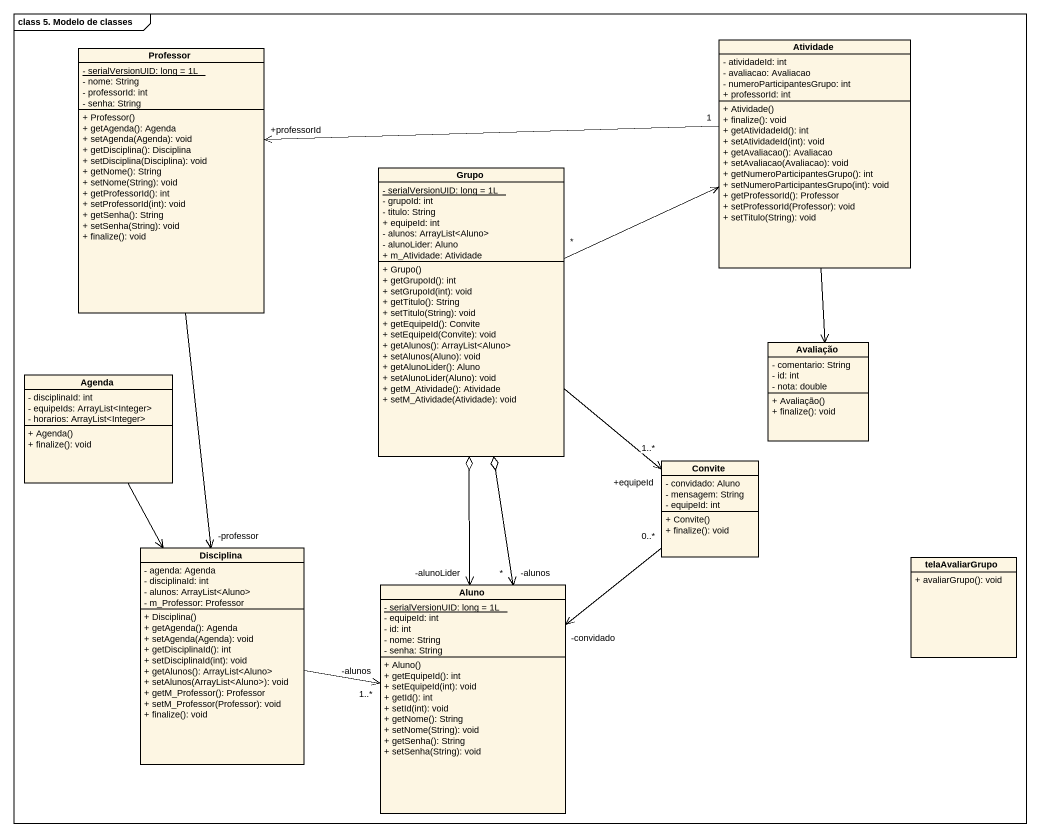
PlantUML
@startuml
mainframe class 5. Modelo de classes
hide circle
hide empty members
skinparam classAttributeIconSize 0
class Atividade {
  - atividadeId: int
  - avaliacao: Avaliacao
  - numeroParticipantesGrupo: int
  + professorId: int
  + Atividade()
  + finalize(): void
  + getAtividadeId(): int
  + setAtividadeId(int): void
  + getAvaliacao(): Avaliacao
  + setAvaliacao(Avaliacao): void
  + getNumeroParticipantesGrupo(): int
  + setNumeroParticipantesGrupo(int): void
  + getProfessorId(): Professor
  + setProfessorId(Professor): void
  + setTitulo(String): void
}
class Professor {
  {static} - serialVersionUID: long = 1L
  - nome: String
  - professorId: int
  - senha: String
  + Professor()
  + getAgenda(): Agenda
  + setAgenda(Agenda): void
  + getDisciplina(): Disciplina
  + setDisciplina(Disciplina): void
  + getNome(): String
  + setNome(String): void
  + getProfessorId(): int
  + setProfessorId(int): void
  + getSenha(): String
  + setSenha(String): void
  + finalize(): void
}
class Grupo {
  {static} - serialVersionUID: long = 1L
  - grupoId: int
  - titulo: String
  + equipeId: int
  - alunos: ArrayList<Aluno>
  - alunoLider: Aluno
  + m_Atividade: Atividade
  + Grupo()
  + getGrupoId(): int
  + setGrupoId(int): void
  + getTitulo(): String
  + setTitulo(String): void
  + getEquipeId(): Convite
  + setEquipeId(Convite): void
  + getAlunos(): ArrayList<Aluno>
  + setAlunos(Aluno): void
  + getAlunoLider(): Aluno
  + setAlunoLider(Aluno): void
  + getM_Atividade(): Atividade
  + setM_Atividade(Atividade): void
}
class Avaliação {
  - comentario: String
  - id: int
  - nota: double
  + Avaliação()
  + finalize(): void
}
class Agenda {
  - disciplinaId: int
  - equipeIds: ArrayList<Integer>
  - horarios: ArrayList<Integer>
  + Agenda()
  + finalize(): void
}
class Convite {
  - convidado: Aluno
  - mensagem: String
  - equipeId: int
  + Convite()
  + finalize(): void
}
class Disciplina {
  - agenda: Agenda
  - disciplinaId: int
  - alunos: ArrayList<Aluno>
  - m_Professor: Professor
  + Disciplina()
  + getAgenda(): Agenda
  + setAgenda(Agenda): void
  + getDisciplinaId(): int
  + setDisciplinaId(int): void
  + getAlunos(): ArrayList<Aluno>
  + setAlunos(ArrayList<Aluno>): void
  + getM_Professor(): Professor
  + setM_Professor(Professor): void
  + finalize(): void
}
class telaAvaliarGrupo {
  + avaliarGrupo(): void
}
class Aluno {
  {static} - serialVersionUID: long = 1L
  - equipeId: int
  - id: int
  - nome: String
  - senha: String
  + Aluno()
  + getEquipeId(): int
  + setEquipeId(int): void
  + getId(): int
  + setId(int): void
  + getNome(): String
  + setNome(String): void
  + getSenha(): String
  + setSenha(String): void
}
Atividade "1" -left-> "+professorId" Professor
Atividade --> Avaliação
Professor --> "-professor" Disciplina
Grupo "*" -right-> Atividade
Grupo --> "+equipeId\n1..*" Convite
Agenda --> Disciplina
Convite "0..*" --> "-convidado" Aluno
Disciplina -right-> "-alunos\n1..*" Aluno
Aluno "-alunos\n*" <-up-o Grupo
Aluno "-alunoLider" <-up-o Grupo
@enduml
